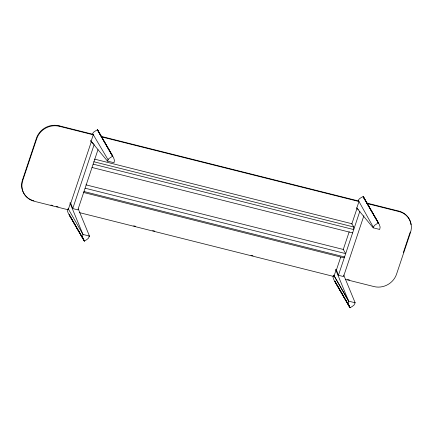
<?xml version="1.0" encoding="UTF-8"?>
<svg xmlns="http://www.w3.org/2000/svg" width="433" height="433" viewBox="0 0 433 433"><rect width="100%" height="100%" fill="white"/><g stroke="black" fill="none" stroke-linecap="round" stroke-linejoin="round"><path stroke-width="0.65" d="M94.573 159.127L351.883 223.731L353.772 227.011L353.729 229.571L93.144 164.145M67.364 209.469L67.413 210.833A16.34 15.577 -49.4 0 0 69.118 214.714L84.267 241.024L86.589 239.752L88.381 238.302L89.469 236.072L78.281 208.95M333.047 276.173L333.091 277.542A16.34 15.577 -49.4 0 0 334.796 281.418L349.978 307.739L352.273 306.456L354.064 305.005L355.152 302.775L343.71 275.042M90.535 140.622L107.492 161.114L114.003 162.748L114.458 160.356L113.603 157.753L97.577 129.905L112.78 156.226M356.64 207.84L373.176 227.818L379.687 229.452L380.142 227.065L379.286 224.456L363.233 196.604L378.464 222.93M27.853 197.886A18.208 16.855 -29.9 0 1 22.516 179.857L36.453 138.197A18.208 16.855 -29.9 0 1 59.018 125.797L92.998 134.327L93.268 134.804L91.038 141.472L90.768 140.99M68.181 209.794L34.202 201.264A18.208 16.855 -29.9 0 1 22.787 180.334L36.729 138.674A18.208 16.855 -29.9 0 1 59.294 126.274L93.268 134.804M68.382 209.188L70.411 203.131L70.135 202.655M91.379 141.553L70.752 203.212L72.749 208.582L77.848 209.864L97.988 149.656M72.749 208.582L94.177 144.535M107.492 161.114L108.726 158.716L112.672 156.151M356.749 208.181L358.979 201.518L101.354 136.833M340.684 257.207L336.43 269.921L338.433 275.291L343.531 276.568L363.888 215.721M343.239 249.581L349.193 231.779M351.742 224.153L357.063 208.262L358.259 209.54M338.433 275.291L359.861 211.239M373.176 227.818L374.41 225.425L378.35 222.854M403.35 252.547L409.997 232.678M366.778 203.066L398.798 211.104L399.074 211.58A18.208 16.855 -29.9 0 1 410.484 232.51L396.547 274.176A18.208 16.855 -29.9 0 1 373.982 286.576L345.231 279.355M69.345 214.773L84.413 241.013M335.586 281.163A16.335 15.572 -49.4 0 1 335.023 281.477L350.07 307.733L334.812 281.439M97.49 129.895L112.58 156.156L97.43 129.911A16.335 14.381 -17.6 0 0 93.68 132.157L92.613 133.581L108.044 159.717M363.114 196.614L378.263 222.865L363.114 196.614A16.335 14.381 -17.6 0 0 359.363 198.861L358.291 200.29L373.365 227.26M69.226 214.79L84.386 241.024L69.128 214.736M101.078 136.357L358.703 201.036M367.054 203.542L399.074 211.58M93.842 161.753L353.772 227.011M92.029 167.479L352.614 232.905M85.967 184.848L343.282 249.451L345.68 253.624L85.095 188.198M83.98 191.532L344.565 256.958L343.493 257.727L83.564 192.469M50.915 205.053L52.875 205.545M56.144 206.368L58.103 206.855M133.678 225.831L135.643 226.324M152.687 230.605L154.651 231.098M251.016 255.291L252.98 255.784M347.569 279.534L349.534 280.027M79.542 212.646L333.886 276.508L336.116 269.84L335.846 269.364M89.469 236.072L82.963 234.437L68.057 208.479M355.152 302.775L348.646 301.141L333.713 275.177M363.233 196.604L363.341 196.674A16.34 14.381 -17.6 0 1 364.126 198.141M97.549 129.895L97.658 129.965A16.34 14.381 -17.6 0 1 98.767 132.2M349.978 307.739L348.208 303.739L348.646 301.141L335.672 269.705M84.267 241.024L82.524 237.03L82.963 234.437L69.989 203.001M91.78 141.981L93.382 143.686M89.285 236.629L88.879 236.012M410.213 232.034L410.484 232.51M333.74 275.182L348.592 301.054M335.023 281.477L344.403 297.807M345.069 298.97L350.091 307.722M59.018 125.797L59.294 126.274M36.453 138.197L36.729 138.674M22.516 179.857L22.787 180.334M33.926 200.788A18.208 16.855 -29.9 0 1 32.291 200.29M31.755 200.089A18.208 16.855 -29.9 0 1 29.72 199.115M29.238 198.834A18.208 16.855 -29.9 0 1 28.302 198.217M398.798 211.104A18.208 16.855 -29.9 0 1 410.592 222.594M410.722 223.13A18.208 16.855 -29.9 0 1 410.998 224.776"/></g></svg>
